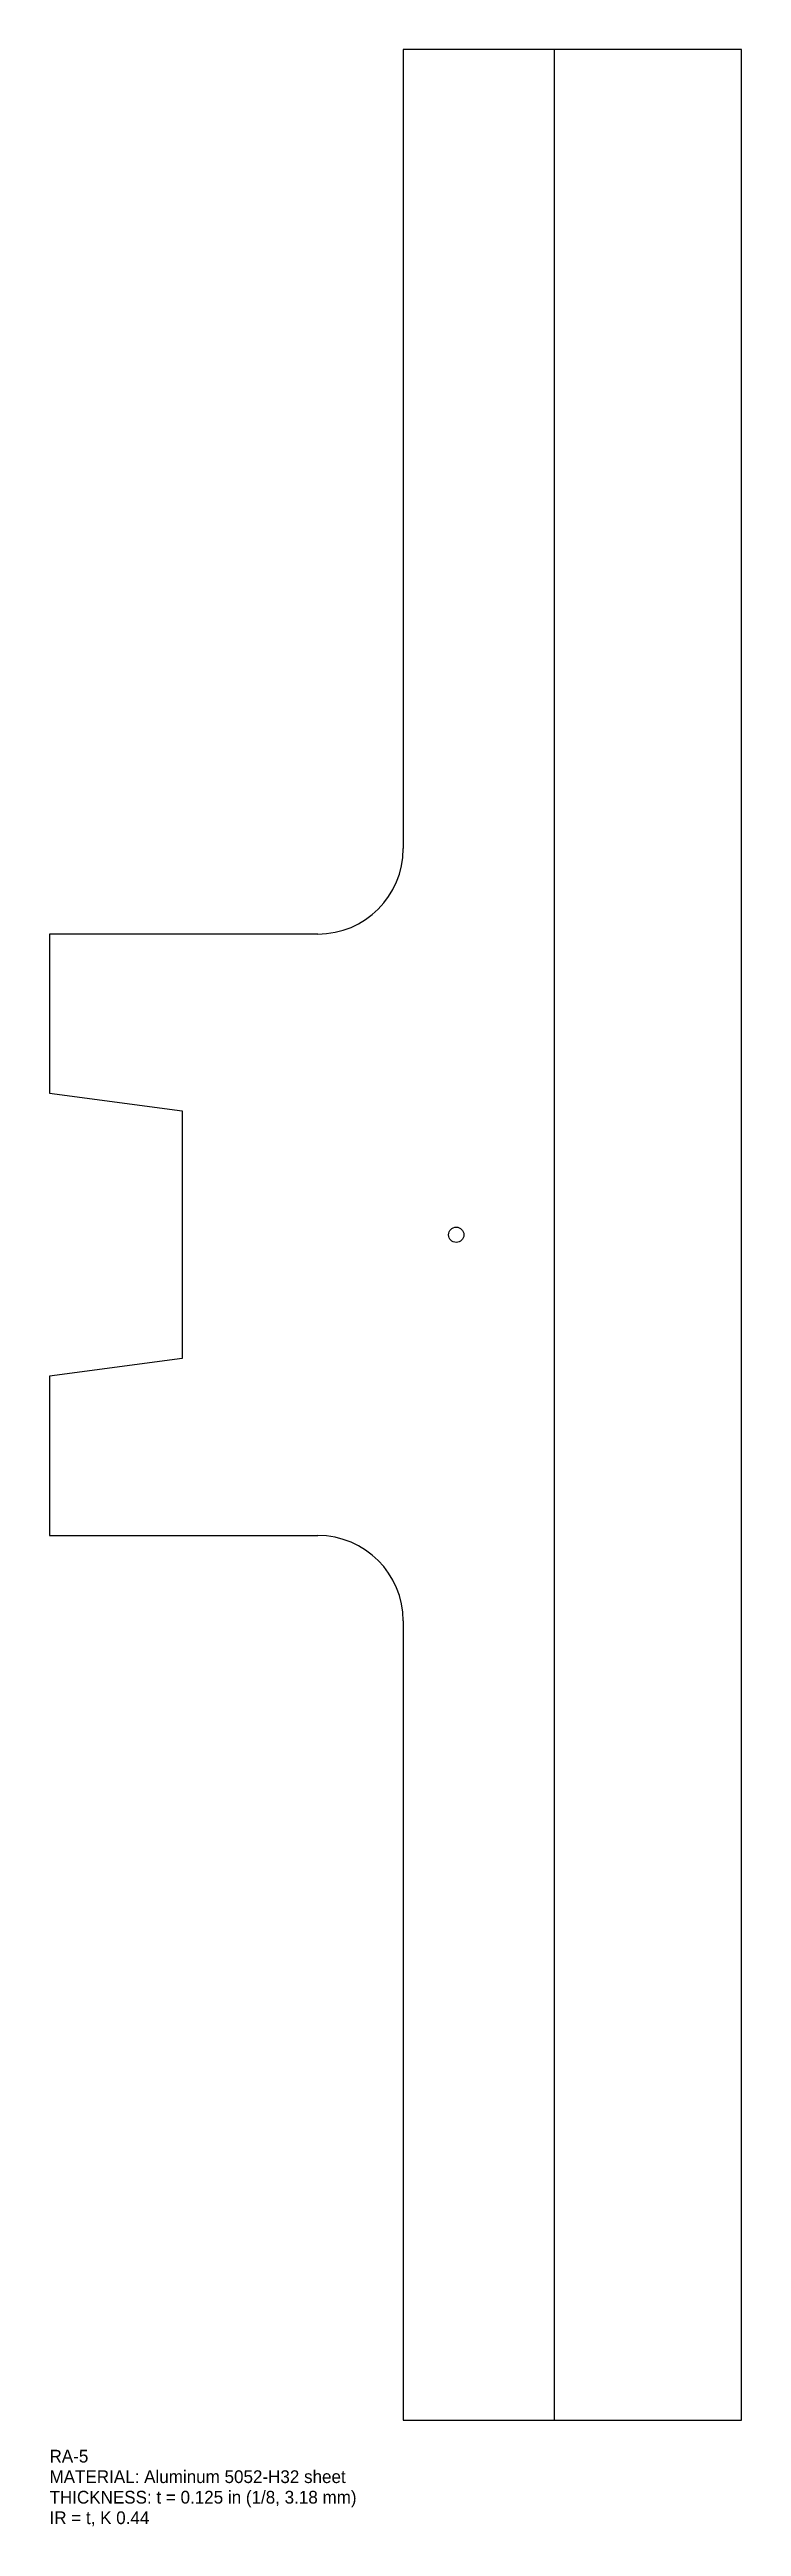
# Model space of a CAD drawing. Header units: inches. Extents: x 0 to 9.8, y -1.5 to 33.5.
import ezdxf

# ---------------------------------------------------------------- set-up
doc = ezdxf.new("R2010")
doc.units = ezdxf.units.IN
doc.header["$MEASUREMENT"] = 0
for name, color, linetype in [('BEND', 1, 'Continuous'), ('CUT', 7, 'Continuous'), ('NOTES', 5, 'Continuous')]:
    doc.layers.add(name, color=color, linetype=linetype)

msp = doc.modelspace()

# ---------------------------------------------------------------- linework, layer by layer
at = {"layer": 'BEND'}
msp.add_line((7.141, 0), (7.141, 33.5), dxfattribs=at)
at = {"layer": 'CUT'}
for p, q in [((9.783, 33.5), (5, 33.5)), ((5, 33.5), (5, 22.207)), ((9.783, 0), (9.783, 33.5)), ((3.793, 21), (0, 21)), ((0, 21), (0, 18.75)), ((0, 18.75), (1.875, 18.5)), ((1.875, 18.5), (1.875, 15)), ((1.875, 15), (0, 14.75)), ((0, 14.75), (0, 12.5)), ((0, 12.5), (3.793, 12.5)), ((5, 11.293), (5, 0)), ((5, 0), (9.783, 0))]:
    msp.add_line(p, q, dxfattribs=at)
msp.add_circle((5.75, 16.75), 0.108, dxfattribs=at)
for centre, start, end in [((3.793, 22.207), 270, 360), ((3.793, 11.293), 0, 90)]:
    msp.add_arc(centre, 1.207, start, end, dxfattribs=at)

# ---------------------------------------------------------------- texts
at = {"layer": 'NOTES'}
for s, p in [('RA-5', (0, -0.6)), ('THICKNESS: t = 0.125 in (1/8, 3.18 mm)', (0, -1.18)), ('MATERIAL: Aluminum 5052-H32 sheet', (0, -0.89)), ('IR = t, K 0.44', (0, -1.47))]:
    msp.add_text(s, height=0.18, dxfattribs=at).set_placement(p)

doc.saveas('drawing.dxf')
